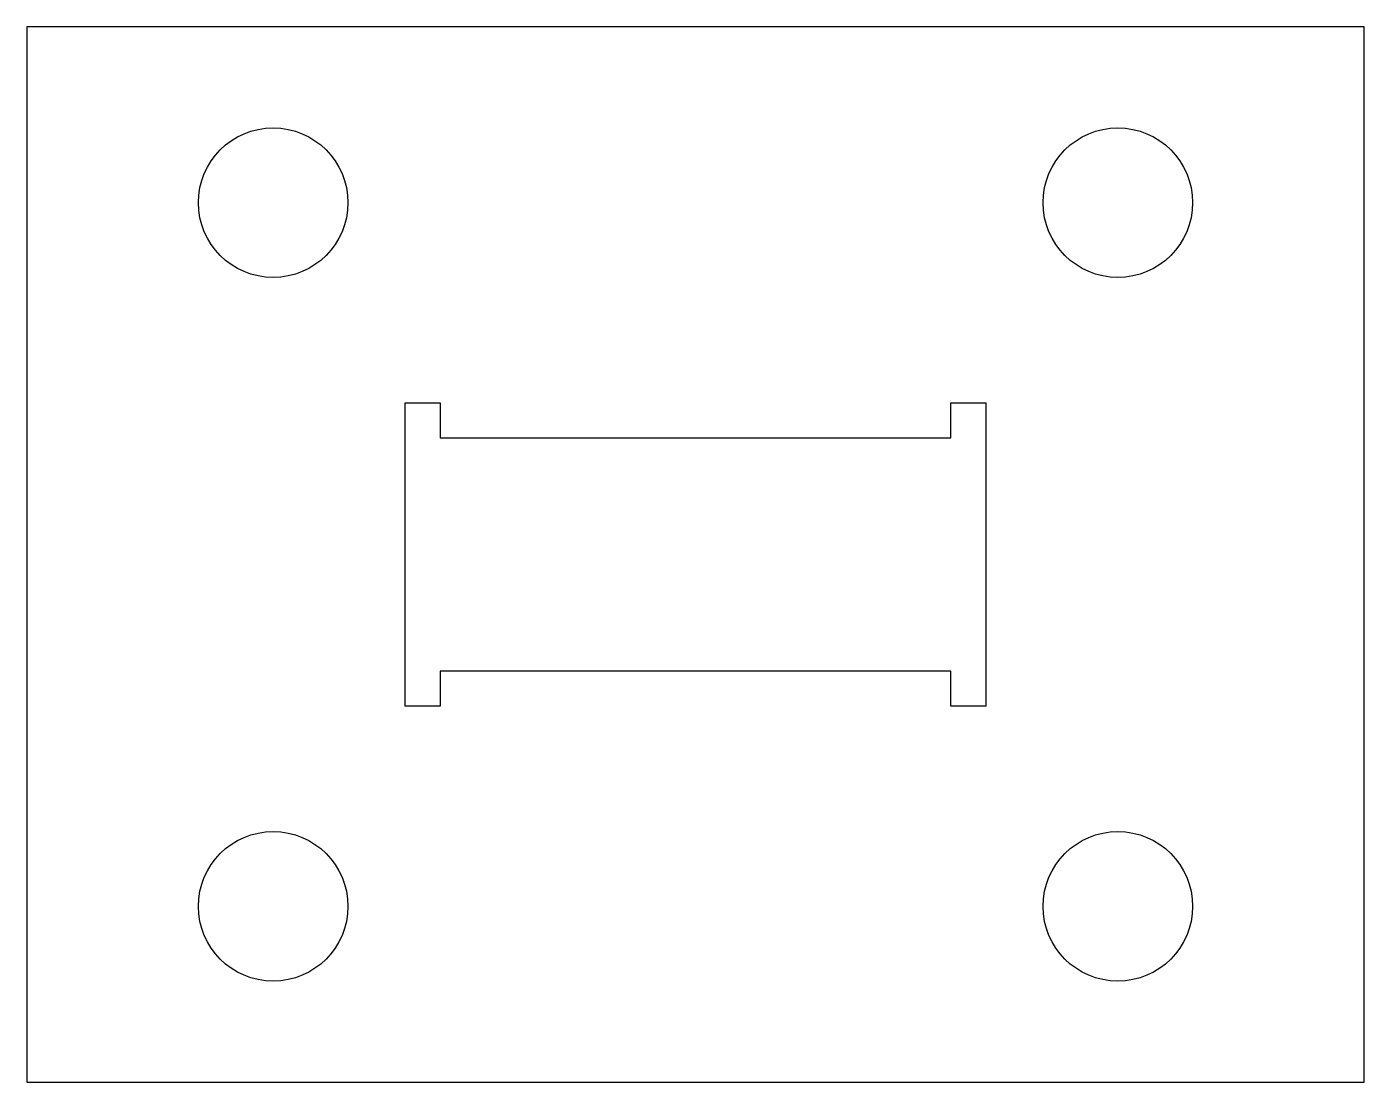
# Model space of a CAD drawing. Header units: inches. Extents: x 0 to 4.75, y 0 to 3.75.
import ezdxf

# ---------------------------------------------------------------- set-up
doc = ezdxf.new("R2010")
doc.units = ezdxf.units.IN
doc.header["$MEASUREMENT"] = 0
doc.layers.add('CUT', color=7, linetype='Continuous')

msp = doc.modelspace()

# ---------------------------------------------------------------- linework, layer by layer
at = {"layer": 'CUT'}
for p, q in [((4.75, 3.75), (0, 3.75)), ((0, 3.75), (0, 0)), ((4.75, 0), (4.75, 3.75)), ((1.3438, 2.4143), (1.4688, 2.4143)), ((1.3438, 1.3357), (1.3438, 2.4143)), ((1.4688, 2.4143), (1.4688, 2.2893)), ((3.2812, 2.2893), (3.2812, 2.4143)), ((3.2812, 2.4143), (3.4062, 2.4143)), ((3.4062, 2.4143), (3.4062, 1.3357)), ((1.4688, 2.2893), (3.2812, 2.2893)), ((1.4688, 1.4607), (1.4688, 1.3357)), ((3.2812, 1.4607), (1.4688, 1.4607)), ((3.2812, 1.3357), (3.2812, 1.4607)), ((1.4688, 1.3357), (1.3438, 1.3357)), ((3.4062, 1.3357), (3.2812, 1.3357)), ((0, 0), (4.75, 0))]:
    msp.add_line(p, q, dxfattribs=at)
for centre in [(0.875, 3.125), (3.875, 3.125), (0.875, 0.625), (3.875, 0.625)]:
    msp.add_circle(centre, 0.2656, dxfattribs=at)

doc.saveas('drawing.dxf')
